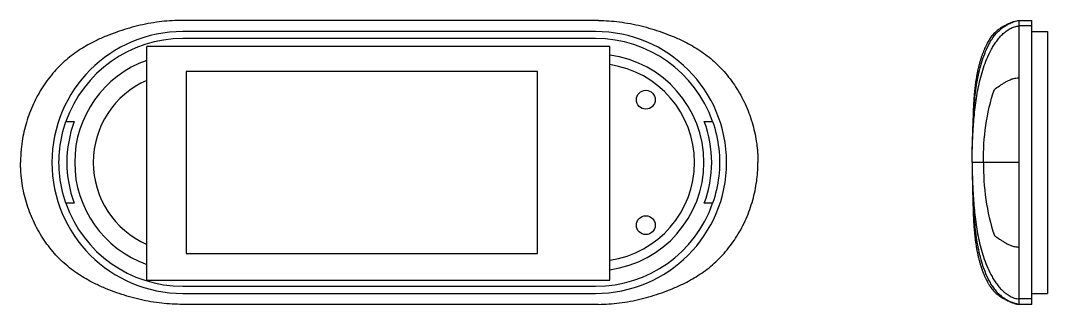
# Model space of a CAD drawing. Extents: x 12 to 460, y -119 to 203.
# Drawn here: x 235.4 to 300.8, y 90.8 to 108.9 of the extents above; entities that cross this region are included whole.
import ezdxf

# ---------------------------------------------------------------- set-up
doc = ezdxf.new("R2010")
doc.units = 0
doc.header["$LTSCALE"] = 16.335
doc.header["$MEASUREMENT"] = 0
doc.layers.get('0').update_dxf_attribs({"linetype": 'CONTINUOUS'})

msp = doc.modelspace()

# ---------------------------------------------------------------- linework, layer by layer
at = {"color": 7, "linetype": 'Continuous'}
for p, q in [((272.201, 108.944), (245.523, 108.944)), ((299.01, 108.944), (299.813, 108.944)), ((299.013, 90.844), (299.013, 108.944)), ((299.813, 90.844), (299.813, 108.944)), ((272.012, 108.244), (245.712, 108.244)), ((299.813, 108.597), (299.013, 108.597)), ((299.813, 108.244), (300.813, 108.244)), ((300.813, 108.244), (300.813, 91.544)), ((272.012, 107.794), (245.712, 107.794)), ((243.412, 92.394), (243.412, 107.294)), ((272.912, 107.294), (243.412, 107.294)), ((272.912, 92.394), (272.912, 107.294)), ((245.912, 105.694), (245.912, 94.094)), ((268.312, 105.694), (245.912, 105.694)), ((268.312, 94.094), (268.312, 105.694)), ((238.252, 102.494), (238.784, 102.494)), ((278.94, 102.494), (279.472, 102.494)), ((299.013, 99.894), (296.013, 99.894)), ((238.784, 97.294), (238.252, 97.294)), ((279.472, 97.294), (278.94, 97.294)), ((245.912, 94.094), (268.312, 94.094)), ((243.412, 92.394), (272.912, 92.394)), ((245.712, 91.994), (272.012, 91.994)), ((245.712, 91.544), (272.012, 91.544)), ((299.813, 91.191), (299.013, 91.191)), ((299.813, 91.544), (300.813, 91.544)), ((272.201, 90.844), (245.523, 90.844)), ((298.894, 90.855), (299.013, 90.844)), ((299.813, 90.844), (299.013, 90.844))]:
    msp.add_line(p, q, dxfattribs=at)
for centre in [(275.212, 103.894), (275.212, 95.894)]:
    msp.add_circle(centre, 0.6, dxfattribs=at)
for centre, radius, start, end in [((245.712, 99.894), 8.35, 90, 270), ((272.012, 99.894), 8.35, 270, 90), ((245.712, 99.894), 7.9, 90, 160.785), ((272.012, 99.894), 7.9, 19.215, 90), ((272.012, 99.894), 6.9, 277.49472, 82.50528), ((245.712, 99.894), 6.9, 109.47122, 250.52878), ((272.012, 99.894), 6.3, 278.21321, 81.78679), ((245.712, 99.894), 5.717, 113.72355, 246.27645), ((245.712, 99.894), 7.4, 159.43001, 200.56999), ((272.012, 99.894), 7.4, 339.43001, 20.56999), ((245.712, 99.894), 7.9, 199.215, 270), ((272.012, 99.894), 7.9, 270, 340.785)]:
    msp.add_arc(centre, radius, start, end, dxfattribs=at)
for points, knots in [([(245.523, 108.944), (245.079, 108.944), (244.164, 108.879), (243.263, 108.709), (242.807, 108.597)], [0, 0, 0, 0, 1.333292, 2.743324, 2.743324, 2.743324, 2.743324]), ([(272.201, 108.944), (272.645, 108.944), (273.56, 108.879), (274.46, 108.709), (274.917, 108.597)], [0, 0, 0, 0, 1.333292, 2.743324, 2.743324, 2.743324, 2.743324]), ([(296.013, 99.894), (296.013, 100.32), (296.027, 101.171), (296.076, 102.447), (296.146, 103.721), (296.273, 104.778), (296.436, 105.613), (296.596, 106.23), (296.803, 106.835), (297.019, 107.324), (297.231, 107.698), (297.415, 107.964), (297.626, 108.209), (297.868, 108.424), (298.13, 108.608), (298.362, 108.739), (298.554, 108.826), (298.702, 108.882), (298.854, 108.929), (298.96, 108.943), (299.013, 108.944)], [0, 0, 0, 0, 1.277116, 2.554044, 3.829821, 5.106236, 5.743771, 6.380415, 7.01766, 7.659497, 7.982008, 8.304808, 8.627792, 8.950241, 9.271046, 9.588664, 9.746789, 9.905043, 10.063558, 10.222654, 10.222654, 10.222654, 10.222654]), ([(298.229, 108.684), (298.197, 108.669), (298.132, 108.636), (298.068, 108.602), (298.035, 108.584)], [0, 0, 0, 0, 0.1071233, 0.2187382, 0.2187382, 0.2187382, 0.2187382]), ([(298.699, 108.879), (298.697, 108.878), (298.693, 108.877), (298.685, 108.874), (298.676, 108.871), (298.666, 108.868), (298.657, 108.864), (298.648, 108.861), (298.64, 108.858), (298.633, 108.855), (298.627, 108.853), (298.621, 108.851), (298.617, 108.849), (298.613, 108.848), (298.609, 108.847), (298.605, 108.845), (298.602, 108.844), (298.599, 108.843), (298.596, 108.842), (298.593, 108.841), (298.59, 108.84), (298.588, 108.838), (298.585, 108.837), (298.582, 108.836), (298.579, 108.835), (298.576, 108.834), (298.573, 108.833), (298.57, 108.832), (298.566, 108.83), (298.563, 108.829), (298.559, 108.827), (298.554, 108.826), (298.55, 108.824), (298.545, 108.822), (298.54, 108.82), (298.534, 108.818), (298.528, 108.816), (298.522, 108.813), (298.515, 108.81), (298.508, 108.807), (298.499, 108.804), (298.488, 108.799), (298.474, 108.793), (298.454, 108.785), (298.425, 108.773), (298.379, 108.753), (298.341, 108.737), (298.318, 108.726)], [0, 0, 0, 0, 0.0051005, 0.0141743, 0.0242404, 0.0348164, 0.0452252, 0.0548597, 0.0633976, 0.0708023, 0.0771989, 0.0827637, 0.087667, 0.0920535, 0.09604, 0.099719, 0.1031642, 0.1064344, 0.1095781, 0.1126356, 0.1156421, 0.1186287, 0.1216244, 0.1246572, 0.1277549, 0.1309467, 0.1342637, 0.1377398, 0.1414117, 0.1453217, 0.1495197, 0.1540656, 0.1590327, 0.1644674, 0.1700749, 0.1758625, 0.1819514, 0.1884979, 0.1957152, 0.2038992, 0.2134567, 0.2250171, 0.2396284, 0.2592119, 0.2878727, 0.3339477, 0.410635, 0.410635, 0.410635, 0.410635]), ([(298.522, 108.813), (298.52, 108.812), (298.515, 108.81), (298.508, 108.807), (298.499, 108.804), (298.488, 108.799), (298.474, 108.793), (298.454, 108.785), (298.425, 108.773), (298.379, 108.753), (298.341, 108.737), (298.318, 108.726)], [0, 0, 0, 0, 0.0072173, 0.0154012, 0.0249588, 0.0365192, 0.0511304, 0.0707139, 0.0993747, 0.1454498, 0.222137, 0.222137, 0.222137, 0.222137]), ([(299.013, 108.944), (299.012, 108.944), (299.006, 108.944), (299.01, 108.944), (299.011, 108.944)], [0, 0, 0, 0, 0.004647484, 0.007360935, 0.007360935, 0.007360935, 0.007360935]), ([(242.807, 108.597), (242.363, 108.489), (241.697, 108.289), (240.817, 107.954), (240.037, 107.604), (239.16, 107.121), (238.23, 106.438), (237.392, 105.589), (236.671, 104.596), (236.09, 103.492), (235.738, 102.507), (235.542, 101.699), (235.455, 101.191), (235.407, 100.787), (235.385, 100.536), (235.373, 100.337), (235.367, 100.188), (235.363, 100.041), (235.362, 99.943), (235.362, 99.894)], [0, 0, 0, 0, 1.369548, 2.081747, 2.823065, 3.932459, 5.080288, 6.270648, 7.497733, 8.747328, 10.002027, 10.624983, 11.240854, 11.545186, 11.846536, 11.995967, 12.144492, 12.292061, 12.43862, 12.43862, 12.43862, 12.43862]), ([(274.917, 108.597), (275.36, 108.489), (276.027, 108.289), (276.906, 107.954), (277.686, 107.604), (278.564, 107.121), (279.493, 106.438), (280.331, 105.589), (281.052, 104.596), (281.634, 103.492), (281.986, 102.507), (282.182, 101.699), (282.269, 101.191), (282.317, 100.787), (282.339, 100.536), (282.351, 100.337), (282.357, 100.188), (282.361, 100.041), (282.362, 99.943), (282.362, 99.894)], [0, 0, 0, 0, 1.369548, 2.081747, 2.823065, 3.932459, 5.080288, 6.270648, 7.497733, 8.747328, 10.002027, 10.624983, 11.240854, 11.545186, 11.846536, 11.995967, 12.144492, 12.292061, 12.43862, 12.43862, 12.43862, 12.43862]), ([(296.013, 99.894), (296.013, 100.3), (296.029, 101.113), (296.099, 102.329), (296.21, 103.543), (296.372, 104.546), (296.558, 105.338), (296.731, 105.923), (296.942, 106.494), (297.155, 106.955), (297.356, 107.313), (297.527, 107.576), (297.72, 107.829), (297.937, 108.06), (298.175, 108.263), (298.391, 108.404), (298.573, 108.493), (298.714, 108.546), (298.861, 108.586), (298.962, 108.597), (299.013, 108.597)], [0, 0, 0, 0, 1.218892, 2.437627, 3.654661, 4.873082, 5.484046, 6.094179, 6.701165, 7.308297, 7.616651, 7.930727, 8.24981, 8.568043, 8.881053, 9.186897, 9.337784, 9.488185, 9.639076, 9.792281, 9.792281, 9.792281, 9.792281]), ([(298.035, 108.584), (298, 108.565), (297.93, 108.525), (297.823, 108.459), (297.715, 108.386), (297.607, 108.304), (297.502, 108.212), (297.4, 108.11), (297.302, 107.998), (297.209, 107.877), (297.12, 107.747), (297.036, 107.609), (296.983, 107.513), (296.957, 107.464)], [0, 0, 0, 0, 0.118827, 0.244248, 0.375112, 0.510608, 0.650311, 0.794372, 0.942909, 1.095737, 1.252879, 1.414504, 1.580437, 1.580437, 1.580437, 1.580437]), ([(296.676, 106.823), (296.675, 106.822), (296.654, 106.764), (296.611, 106.645), (296.552, 106.464), (296.497, 106.277), (296.445, 106.084), (296.396, 105.884), (296.351, 105.677), (296.309, 105.463), (296.271, 105.241), (296.236, 105.012), (296.204, 104.776), (296.175, 104.53), (296.15, 104.277), (296.128, 104.013), (296.109, 103.74), (296.094, 103.456), (296.083, 103.194), (296.077, 103.027), (296.074, 102.958)], [0, 0, 0, 0, 0.002065, 0.187694, 0.377705, 0.572567, 0.772757, 0.978532, 1.190203, 1.408162, 1.632734, 1.864213, 2.102979, 2.349591, 2.604602, 2.86855, 3.142066, 3.425872, 3.720834, 3.92873, 3.92873, 3.92873, 3.92873]), ([(296.881, 107.312), (296.857, 107.26), (296.808, 107.153), (296.74, 106.99), (296.697, 106.879), (296.676, 106.823)], [0, 0, 0, 0, 0.1738513, 0.3515022, 0.5310656, 0.5310656, 0.5310656, 0.5310656]), ([(297.436, 104.549), (297.536, 104.631), (297.695, 104.748), (297.919, 104.891), (298.099, 104.998), (298.255, 105.085), (298.386, 105.15), (298.534, 105.213), (298.697, 105.26), (298.873, 105.284), (298.966, 105.289), (299.013, 105.291)], [0, 0, 0, 0, 0.387131, 0.590654, 0.799668, 1.013715, 1.124791, 1.240957, 1.494596, 1.632065, 1.773064, 1.773064, 1.773064, 1.773064]), ([(296.727, 99.894), (296.727, 100.682), (296.826, 102.258), (297.169, 103.809), (297.436, 104.549)], [0, 0, 0, 0, 2.363715, 4.725597, 4.725597, 4.725597, 4.725597]), ([(296.071, 102.859), (296.068, 102.752), (296.062, 102.534), (296.053, 102.199), (296.043, 101.849), (296.037, 101.564), (296.033, 101.396), (296.032, 101.35)], [0, 0, 0, 0, 0.320065, 0.654391, 1.004239, 1.371075, 1.508705, 1.508705, 1.508705, 1.508705]), ([(238.252, 97.294), (238.059, 97.849), (237.795, 99.006), (237.795, 100.782), (238.059, 101.939), (238.252, 102.494)], [0, 0, 0, 0, 1.762605, 3.525312, 5.287918, 5.287918, 5.287918, 5.287918]), ([(279.472, 102.494), (279.665, 101.939), (279.929, 100.782), (279.929, 99.006), (279.665, 97.849), (279.472, 97.294)], [0, 0, 0, 0, 1.762605, 3.525312, 5.287918, 5.287918, 5.287918, 5.287918]), ([(242.807, 91.191), (242.363, 91.299), (241.697, 91.499), (240.817, 91.834), (240.037, 92.183), (239.16, 92.666), (238.23, 93.349), (237.392, 94.199), (236.671, 95.191), (236.09, 96.295), (235.738, 97.281), (235.542, 98.089), (235.455, 98.596), (235.407, 99.001), (235.385, 99.252), (235.373, 99.451), (235.367, 99.599), (235.363, 99.747), (235.362, 99.845), (235.362, 99.894)], [0, 0, 0, 0, 1.369548, 2.081747, 2.823065, 3.932459, 5.080288, 6.270648, 7.497733, 8.747328, 10.002027, 10.624983, 11.240854, 11.545186, 11.846536, 11.995967, 12.144492, 12.292061, 12.43862, 12.43862, 12.43862, 12.43862]), ([(274.917, 91.191), (275.36, 91.299), (276.027, 91.499), (276.906, 91.834), (277.686, 92.183), (278.564, 92.666), (279.493, 93.349), (280.331, 94.199), (281.052, 95.191), (281.634, 96.295), (281.986, 97.281), (282.182, 98.089), (282.269, 98.596), (282.317, 99.001), (282.339, 99.252), (282.351, 99.451), (282.357, 99.599), (282.361, 99.747), (282.362, 99.845), (282.362, 99.894)], [0, 0, 0, 0, 1.369548, 2.081747, 2.823065, 3.932459, 5.080288, 6.270648, 7.497733, 8.747328, 10.002027, 10.624983, 11.240854, 11.545186, 11.846536, 11.995967, 12.144492, 12.292061, 12.43862, 12.43862, 12.43862, 12.43862]), ([(296.013, 99.894), (296.013, 99.757), (296.014, 99.464), (296.02, 99.026), (296.027, 98.678), (296.031, 98.485), (296.032, 98.438)], [0, 0, 0, 0, 0.411234, 0.87688, 1.315318, 1.455679, 1.455679, 1.455679, 1.455679]), ([(296.013, 99.894), (296.013, 99.468), (296.027, 98.617), (296.076, 97.341), (296.146, 96.066), (296.273, 95.009), (296.436, 94.175), (296.596, 93.557), (296.803, 92.953), (297.019, 92.463), (297.231, 92.09), (297.415, 91.824), (297.626, 91.578), (297.868, 91.364), (298.13, 91.18), (298.362, 91.049), (298.554, 90.961), (298.702, 90.905), (298.854, 90.858), (298.96, 90.844), (299.013, 90.844)], [0, 0, 0, 0, 1.277116, 2.554044, 3.829821, 5.106236, 5.743771, 6.380415, 7.01766, 7.659497, 7.982008, 8.304808, 8.627792, 8.950241, 9.271046, 9.588664, 9.746789, 9.905043, 10.063558, 10.222654, 10.222654, 10.222654, 10.222654]), ([(296.013, 99.894), (296.013, 99.488), (296.029, 98.675), (296.099, 97.458), (296.21, 96.245), (296.372, 95.241), (296.558, 94.449), (296.731, 93.865), (296.942, 93.294), (297.155, 92.832), (297.356, 92.475), (297.527, 92.212), (297.72, 91.959), (297.937, 91.727), (298.175, 91.524), (298.391, 91.384), (298.573, 91.295), (298.714, 91.241), (298.861, 91.202), (298.962, 91.191), (299.013, 91.191)], [0, 0, 0, 0, 1.218892, 2.437627, 3.654661, 4.873082, 5.484046, 6.094179, 6.701165, 7.308297, 7.616651, 7.930727, 8.24981, 8.568043, 8.881053, 9.186897, 9.337784, 9.488185, 9.639076, 9.792281, 9.792281, 9.792281, 9.792281]), ([(296.727, 99.894), (296.727, 99.106), (296.826, 97.53), (297.169, 95.979), (297.436, 95.238)], [0, 0, 0, 0, 2.363715, 4.725597, 4.725597, 4.725597, 4.725597]), ([(296.032, 98.438), (296.034, 98.347), (296.039, 98.125), (296.048, 97.779), (296.058, 97.406), (296.066, 97.091), (296.072, 96.901), (296.074, 96.829)], [0, 0, 0, 0, 0.27362, 0.665886, 1.038813, 1.394096, 1.609675, 1.609675, 1.609675, 1.609675]), ([(296.079, 96.706), (296.083, 96.597), (296.091, 96.386), (296.107, 96.075), (296.127, 95.776), (296.152, 95.489), (296.18, 95.214), (296.212, 94.948), (296.248, 94.693), (296.287, 94.447), (296.331, 94.209), (296.379, 93.98), (296.431, 93.76), (296.486, 93.547), (296.546, 93.342), (296.609, 93.149), (296.653, 93.025), (296.675, 92.966)], [0, 0, 0, 0, 0.324613, 0.635758, 0.934574, 1.222009, 1.49887, 1.765854, 2.023685, 2.273035, 2.514327, 2.747963, 2.974423, 3.19418, 3.407532, 3.615042, 3.803049, 3.803049, 3.803049, 3.803049]), ([(297.436, 95.238), (297.536, 95.157), (297.695, 95.039), (297.919, 94.896), (298.099, 94.79), (298.255, 94.703), (298.386, 94.637), (298.534, 94.575), (298.697, 94.527), (298.873, 94.503), (298.966, 94.498), (299.013, 94.497)], [0, 0, 0, 0, 0.387131, 0.590654, 0.799668, 1.013715, 1.124791, 1.240957, 1.494596, 1.632065, 1.773064, 1.773064, 1.773064, 1.773064]), ([(296.68, 92.953), (296.703, 92.891), (296.751, 92.77), (296.826, 92.592), (296.88, 92.477), (296.908, 92.421)], [0, 0, 0, 0, 0.197469, 0.3901553, 0.5782752, 0.5782752, 0.5782752, 0.5782752]), ([(296.929, 92.379), (296.949, 92.338), (296.998, 92.245), (297.08, 92.104), (297.174, 91.959), (297.274, 91.823), (297.38, 91.698), (297.491, 91.585), (297.605, 91.485), (297.722, 91.397), (297.839, 91.318), (297.954, 91.248), (298.031, 91.206), (298.069, 91.185)], [0, 0, 0, 0, 0.136182, 0.314814, 0.488318, 0.656768, 0.820389, 0.978556, 1.130875, 1.277106, 1.417344, 1.552099, 1.681441, 1.681441, 1.681441, 1.681441]), ([(245.523, 90.844), (245.079, 90.844), (244.164, 90.909), (243.263, 91.079), (242.807, 91.191)], [0, 0, 0, 0, 1.333292, 2.743324, 2.743324, 2.743324, 2.743324]), ([(272.201, 90.844), (272.645, 90.844), (273.56, 90.909), (274.46, 91.079), (274.917, 91.191)], [0, 0, 0, 0, 1.333292, 2.743324, 2.743324, 2.743324, 2.743324]), ([(298.282, 91.078), (298.308, 91.066), (298.35, 91.047), (298.403, 91.024), (298.435, 91.01), (298.458, 91.001), (298.474, 90.994), (298.487, 90.989), (298.497, 90.985), (298.506, 90.981), (298.513, 90.978), (298.52, 90.976), (298.524, 90.974), (298.526, 90.973)], [0, 0, 0, 0, 0.0871325, 0.1390762, 0.1712875, 0.1939195, 0.2109578, 0.2243625, 0.2352509, 0.2443965, 0.2523066, 0.2593211, 0.2656837, 0.2656837, 0.2656837, 0.2656837]), ([(298.282, 91.078), (298.308, 91.066), (298.35, 91.047), (298.403, 91.024), (298.435, 91.01), (298.458, 91.001), (298.474, 90.994), (298.487, 90.989), (298.497, 90.985), (298.506, 90.981), (298.513, 90.978), (298.52, 90.976), (298.524, 90.974), (298.526, 90.973)], [0, 0, 0, 0, 0.0871325, 0.1390762, 0.1712875, 0.1939195, 0.2109578, 0.2243625, 0.2352509, 0.2443965, 0.2523066, 0.2593211, 0.2656837, 0.2656837, 0.2656837, 0.2656837]), ([(298.9, 90.854), (298.863, 90.861), (298.807, 90.874), (298.726, 90.9), (298.665, 90.921), (298.615, 90.939), (298.589, 90.949), (298.58, 90.952), (298.466, 90.996), (299.077, 90.825), (298.865, 90.859), (298.909, 90.857), (298.922, 90.856)], [0, 0, 0, 0, 0.1147093, 0.1710416, 0.2547501, 0.3095285, 0.3292155, 0.3373135, 0.3407544, 0.6855377, 0.7072698, 0.7455284, 0.7455284, 0.7455284, 0.7455284]), ([(298.526, 90.973), (298.528, 90.972), (298.531, 90.971), (298.536, 90.969), (298.541, 90.967), (298.546, 90.965), (298.551, 90.963), (298.555, 90.962), (298.559, 90.96), (298.563, 90.959), (298.566, 90.957), (298.57, 90.956), (298.573, 90.955), (298.576, 90.954), (298.579, 90.953), (298.581, 90.951), (298.584, 90.95), (298.587, 90.949), (298.59, 90.948), (298.592, 90.947), (298.595, 90.946), (298.598, 90.945), (298.601, 90.944), (298.604, 90.943), (298.607, 90.942), (298.61, 90.941), (298.614, 90.939), (298.618, 90.938), (298.623, 90.936), (298.628, 90.934), (298.634, 90.932), (298.64, 90.929), (298.644, 90.928), (298.646, 90.927)], [0, 0, 0, 0, 0.0059005, 0.0114829, 0.0168596, 0.0221213, 0.0271577, 0.0317686, 0.0360226, 0.039978, 0.0436833, 0.0471799, 0.050503, 0.0536836, 0.0567496, 0.0597261, 0.0626383, 0.0655111, 0.0683693, 0.0712382, 0.074145, 0.0771192, 0.0801949, 0.0834117, 0.0868174, 0.0904705, 0.094444, 0.0988295, 0.103741, 0.1093181, 0.1157209, 0.1231069, 0.128814, 0.128814, 0.128814, 0.128814]), ([(298.647, 90.928), (298.633, 90.933), (298.612, 90.94), (298.59, 90.949), (298.58, 90.952), (298.576, 90.954), (298.574, 90.954)], [0, 0, 0, 0, 0.04561913, 0.06530612, 0.07340409, 0.07764534, 0.07764534, 0.07764534, 0.07764534]), ([(298.894, 90.855), (298.89, 90.855), (298.867, 90.859), (298.909, 90.857), (298.922, 90.856)], [0, 0, 0, 0, 0.01076442, 0.04902307, 0.04902307, 0.04902307, 0.04902307])]:
    msp.add_open_spline(points, degree=3, knots=knots, dxfattribs=at)
for points in [[(298.318, 108.726), (298.288, 108.712), (298.259, 108.698), (298.229, 108.684)], [(299.01, 108.944), (299.011, 108.944), (299.011, 108.944), (299.012, 108.944)], [(296.957, 107.464), (296.931, 107.414), (296.906, 107.363), (296.881, 107.312)], [(296.074, 102.958), (296.073, 102.925), (296.072, 102.892), (296.071, 102.859)], [(296.074, 96.829), (296.076, 96.788), (296.077, 96.747), (296.079, 96.706)], [(296.675, 92.966), (296.677, 92.961), (296.679, 92.957), (296.68, 92.953)], [(296.908, 92.421), (296.915, 92.407), (296.922, 92.393), (296.929, 92.379)], [(298.069, 91.185), (298.106, 91.166), (298.143, 91.147), (298.18, 91.128)], [(298.18, 91.128), (298.214, 91.111), (298.248, 91.095), (298.282, 91.078)], [(298.9, 90.854), (298.898, 90.854), (298.896, 90.855), (298.894, 90.855)]]:
    msp.add_open_spline(points, degree=3, dxfattribs=at)

doc.saveas('drawing.dxf')
